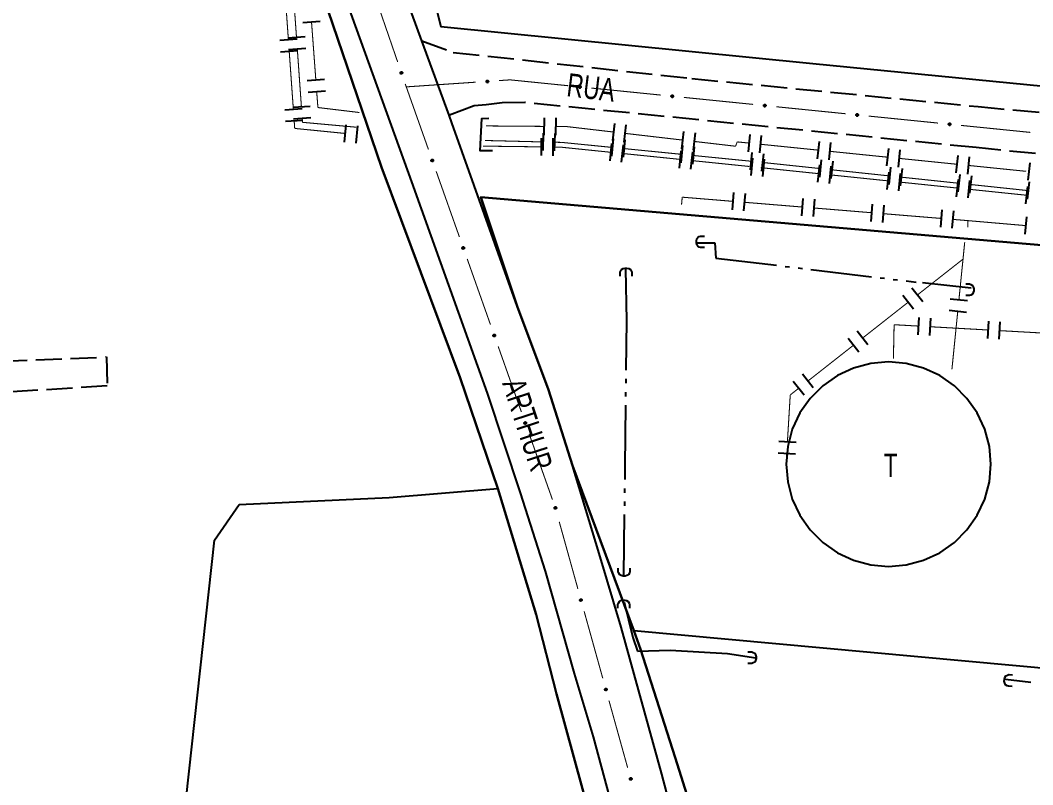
# Model space of a CAD drawing. Extents: x 200604 to 201918, y 4843538 to 4845237.
# Drawn here: x 200814.2 to 200988.6, y 4844702.5 to 4844834.3 of the extents above; entities that cross this region are included whole.
import ezdxf

# ---------------------------------------------------------------- set-up
doc = ezdxf.new("R2010")
doc.units = 0
doc.header["$LTSCALE"] = 1.5
doc.header["$MEASUREMENT"] = 0
doc.linetypes.add('TRACO_05', pattern=[11, 7, -1, 0.5, -1, 0.5, -1])
doc.linetypes.add('TRACO_11', pattern=[8, 3, -1, 3, -1])
for name, color, linetype in [('CD_MALHA_LOTES', 7, 'CONTINUOUS'), ('HD-ADUTORAS', 170, 'CONTINUOUS'), ('HD-TANQUE-PC', 170, 'CONTINUOUS'), ('HD-VALAS-DRENOS', 170, 'CONTINUOUS'), ('RU-QUADRA', 210, 'CONTINUOUS'), ('SV-BUEIRO-VALA', 7, 'CONTINUOUS'), ('SV-EIXO-ROD-ESTR', 7, 'CONTINUOUS'), ('SV-EIXO-RUA-PAV', 20, 'CONTINUOUS'), ('SV-PONTE-BUEIRO', 251, 'CONTINUOUS'), ('SV-ROD-ESTADUAIS', 20, 'CONTINUOUS'), ('SV-RUA-PAVIM', 7, 'CONTINUOUS'), ('SV-TXT-ROD-EST', 7, 'CONTINUOUS'), ('SV-TXT-RUA-PAV', 7, 'CONTINUOUS')]:
    doc.layers.add(name, color=color, linetype=linetype)
doc.styles.add('ARIAL', font='ARIAL.SHX')

# ---------------------------------------------------------------- blocks, each defined once
blk = doc.blocks.new('COD120', base_point=(200983.71, 4844720.5))
at = {"layer": 'SV-BUEIRO-VALA'}
blk.add_lwpolyline([(200982.71, 4844719.1), (200982.71, 4844719.683333), (200982.71, 4844719.770833), (200982.793333, 4844720.004167), (200982.96, 4844720.266667), (200983.21, 4844720.4125), (200983.543333, 4844720.5), (200983.876667, 4844720.5), (200984.21, 4844720.4125), (200984.46, 4844720.266667), (200984.626667, 4844720.004167), (200984.71, 4844719.770833), (200984.71, 4844719.683333), (200984.71, 4844719.1)], dxfattribs=at)

msp = doc.modelspace()

# ---------------------------------------------------------------- linework, layer by layer
at = {"layer": 'CD_MALHA_LOTES', "linetype": 'Continuous', "flags": 128}
for points in [[(200864.39, 4844915.27), (200864.2, 4844911.61), (200870.8, 4844889.98), (200871.36, 4844888.13), (200878.12, 4844866.8), (200886.67, 4844833.17), (200950.71, 4844826.81), (201043.14, 4844817.72), (201109.16, 4844810.98), (201155.17, 4844806.65)], [(200847.41, 4844884.55), (200852.22, 4844876.04), (200857.14, 4844865.56), (200876.46, 4844808.96), (200889.99, 4844772.61), (200896.46, 4844753.58)], [(200919.884663, 4844729.054764), (200909.36, 4844757.51), (200905.22, 4844770.56), (200899.83, 4844785), (200893.55, 4844803.77)], [(200893.55, 4844803.77), (201159.23, 4844780.99)], [(200877.79, 4844752), (200896.46, 4844753.58)], [(200896.46, 4844753.58), (200903.07, 4844731.84), (200906.56, 4844718.19), (200915.36, 4844686.06)], [(200851.93, 4844750.8), (200877.79, 4844752)], [(200847.69, 4844744.64), (200851.93, 4844750.8)], [(200841.83, 4844691.25), (200847.69, 4844744.64)], [(200919.884663, 4844729.054764), (201164.47, 4844706.65)], [(200950.073745, 4844627.499489), (200941.87, 4844660.01), (200927.04, 4844707.22), (200921.07, 4844725.85), (200919.884663, 4844729.054764)]]:
    msp.add_lwpolyline(points, dxfattribs=at)
at = {"layer": 'HD-ADUTORAS', "const_width": 0.18}
for points in [[(200859.698264, 4844840.834302), (200860.410735, 4844830.859715)], [(200861.802082, 4844831.325296), (200861.096111, 4844841.300345)], [(200865.134738, 4844823.98534), (200864.392837, 4844833.957781)], [(200860.553229, 4844828.864797), (200861.265699, 4844818.89021)], [(200862.649248, 4844819.355237), (200861.943276, 4844829.330286)], [(200865.49, 4844819.21), (200865.283118, 4844821.990852)], [(200865.699954, 4844819.184783), (200865.49, 4844819.21)], [(200872.65, 4844818.35), (200865.699954, 4844819.184783)], [(200862.84, 4844816.66), (200862.790442, 4844817.360227)], [(200861.408193, 4844816.895293), (200861.47944, 4844815.897834)], [(200861.47944, 4844815.897834), (200861.5, 4844815.61)], [(200861.5, 4844815.61), (200870.168524, 4844814.746437)], [(200863.136803, 4844816.633077), (200862.84, 4844816.66)], [(200872.1, 4844815.82), (200863.136803, 4844816.633077)], [(200894.44, 4844816.04), (200904.439686, 4844815.960743)], [(200906.439623, 4844815.944891), (200907.439592, 4844815.936965)], [(200907.439592, 4844815.936965), (200908.32, 4844815.93)], [(200908.32, 4844815.93), (200916.385023, 4844814.990466)], [(200918.371589, 4844814.759041), (200928.304416, 4844813.601918)], [(200893.95, 4844812.56), (200903.949179, 4844812.431896)], [(200894.25, 4844813.53), (200904.2469, 4844813.281018)], [(200905.949015, 4844812.406275), (200906.948933, 4844812.393465)], [(200906.24628, 4844813.231221), (200907.24597, 4844813.206323)], [(200906.948933, 4844812.393465), (200907.22, 4844812.39)], [(200907.22, 4844812.39), (200915.903455, 4844811.500334)], [(200907.24597, 4844813.206323), (200907.5, 4844813.2)], [(200907.5, 4844813.2), (200916.202884, 4844812.333734)], [(200918.19305, 4844812.135638), (200928.143876, 4844811.145154)], [(200930.290982, 4844813.370493), (200937.243961, 4844812.560507)], [(200937.243961, 4844812.560507), (200937.42, 4844812.54)], [(200937.42, 4844812.54), (200937.71, 4844813.29)], [(200937.71, 4844813.29), (200939.718246, 4844813.085256)], [(200941.707933, 4844812.882405), (200951.656364, 4844811.868148)], [(200917.893039, 4844811.29649), (200927.840964, 4844810.277273)], [(200930.134041, 4844810.947058), (200939.089785, 4844810.055623)], [(200953.64605, 4844811.665297), (200963.594481, 4844810.65104)], [(200965.584167, 4844810.448189), (200975.532599, 4844809.433932)], [(200929.830548, 4844810.073429), (200939.778473, 4844809.054211)], [(200939.089785, 4844810.055623), (200939.95, 4844809.97)], [(200939.95, 4844809.97), (200940.084777, 4844809.9557)], [(200941.767827, 4844808.848138), (200951.714282, 4844807.814675)], [(200942.073615, 4844809.744686), (200952.0178, 4844808.689617)], [(200977.522285, 4844809.23108), (200987.470716, 4844808.216824)], [(200953.703573, 4844807.607982), (200963.650027, 4844806.574519)], [(200954.006637, 4844808.478603), (200963.950823, 4844807.423534)], [(200965.93966, 4844807.21252), (200975.883846, 4844806.15745)], [(200965.639318, 4844806.367827), (200975.585772, 4844805.334364)], [(200977.575063, 4844805.127671), (200987.521517, 4844804.094209)], [(200977.872683, 4844805.946436), (200987.816869, 4844804.891367)], [(200928.12, 4844802.49), (200928.214069, 4844803.485566)], [(200928.214069, 4844803.485566), (200928.24, 4844803.76)], [(200928.24, 4844803.76), (200936.935055, 4844803.045725)], [(200938.928341, 4844802.881982), (200948.89477, 4844802.063268)], [(200950.888055, 4844801.899525), (200960.854484, 4844801.08081)], [(200962.84777, 4844800.917067), (200972.814199, 4844800.098353)], [(200974.807485, 4844799.93461), (200976.800771, 4844799.770867)], [(200976.800771, 4844799.770867), (200977.42, 4844799.72)], [(200977.42, 4844799.72), (200977.423351, 4844799.34133)], [(200977.42, 4844799.72), (200987.382983, 4844798.860362)], [(200977.423351, 4844799.34133), (200977.43, 4844798.59)], [(200976.89, 4844796), (200975.888903, 4844786.050236)], [(200976.59, 4844793.08), (200968.730026, 4844786.897701)], [(200967.158032, 4844785.661242), (200959.298058, 4844779.478943)], [(200975.688684, 4844784.060283), (200974.687587, 4844774.110519)], [(200964.61, 4844775.95), (200964.712894, 4844780.948941)], [(200964.712894, 4844780.948941), (200964.73, 4844781.78)], [(200964.73, 4844781.78), (200968.892215, 4844781.546406)], [(200970.889073, 4844781.434337), (200980.873361, 4844780.873994)], [(200982.870219, 4844780.761926), (200992.854508, 4844780.201582)], [(200957.726063, 4844778.242483), (200949.86609, 4844772.060185)], [(200947.508098, 4844770.205495), (200946.84, 4844769.68)], [(200948.294095, 4844770.823725), (200947.508098, 4844770.205495)], [(200946.84, 4844769.68), (200946.349766, 4844761.544758)], [(200946.229463, 4844759.548379), (200946.10916, 4844757.552)], [(200946.10916, 4844757.552), (200946.1, 4844757.4)]]:
    msp.add_lwpolyline(points, dxfattribs=at)
at = {"layer": 'HD-ADUTORAS'}
for points in [[(200862.896971, 4844833.846496), (200865.888704, 4844834.069067)], [(200860.305825, 4844831.2194), (200863.298339, 4844831.431192)], [(200861.906923, 4844830.966585), (200858.914547, 4844830.752844)], [(200862.049417, 4844828.971668), (200859.057041, 4844828.757927)], [(200860.447019, 4844829.22439), (200863.439534, 4844829.436182)], [(200863.638872, 4844823.874055), (200866.630604, 4844824.096625)], [(200863.787252, 4844821.879567), (200866.778984, 4844822.102137)], [(200861.152991, 4844819.249341), (200864.145505, 4844819.461133)], [(200862.761887, 4844818.997081), (200859.769511, 4844818.78334)], [(200861.294185, 4844817.254331), (200864.2867, 4844817.466123)], [(200904.451575, 4844817.460696), (200904.427797, 4844814.46079)], [(200906.451512, 4844817.444844), (200906.427734, 4844814.444938)], [(200862.904381, 4844817.002164), (200859.912005, 4844816.788422)], [(200870.317219, 4844816.239048), (200870.019829, 4844813.253825)], [(200872.307368, 4844816.040788), (200872.009978, 4844813.055565)], [(200916.558592, 4844816.48039), (200916.211455, 4844813.500542)], [(200918.545157, 4844816.248966), (200918.19802, 4844813.269117)], [(200903.968395, 4844813.931773), (200903.929964, 4844810.932019)], [(200904.284247, 4844814.780553), (200904.209553, 4844811.781483)], [(200905.968231, 4844813.906152), (200905.9298, 4844810.906398)], [(200906.283627, 4844814.730756), (200906.208933, 4844811.731686)], [(200916.351457, 4844813.826358), (200916.054312, 4844810.84111)], [(200928.477985, 4844815.091842), (200928.130848, 4844812.111994)], [(200930.46455, 4844814.860417), (200930.117413, 4844811.880569)], [(200939.870385, 4844814.577521), (200939.566108, 4844811.592992)], [(200941.860071, 4844814.37467), (200941.555794, 4844811.39014)], [(200916.056337, 4844812.992523), (200915.750572, 4844810.008145)], [(200918.045922, 4844812.788679), (200917.740157, 4844809.804302)], [(200918.341622, 4844813.628262), (200918.044477, 4844810.643014)], [(200928.292448, 4844812.637778), (200927.995303, 4844809.65253)], [(200930.282614, 4844812.439682), (200929.985469, 4844809.454434)], [(200951.808502, 4844813.360413), (200951.504225, 4844810.375884)], [(200953.798189, 4844813.157562), (200953.493912, 4844810.173032)], [(200963.74662, 4844812.143305), (200963.442343, 4844809.158775)], [(200927.993846, 4844811.769461), (200927.688081, 4844808.785084)], [(200929.983431, 4844811.565618), (200929.677666, 4844808.58124)], [(200940.243038, 4844811.447328), (200939.926517, 4844808.464072)], [(200940.365019, 4844810.501968), (200940.054981, 4844807.518032)], [(200942.231875, 4844811.236314), (200941.915354, 4844808.253058)], [(200965.736306, 4844811.940453), (200965.432029, 4844808.955924)], [(200975.684737, 4844810.926197), (200975.38046, 4844807.941667)], [(200977.674423, 4844810.723345), (200977.370146, 4844807.738816)], [(200942.35431, 4844810.295276), (200942.044271, 4844807.311339)], [(200951.869301, 4844809.306643), (200951.559262, 4844806.322707)], [(200952.176061, 4844810.181245), (200951.85954, 4844807.197989)], [(200953.858592, 4844809.09995), (200953.548553, 4844806.116014)], [(200954.164898, 4844809.970231), (200953.848377, 4844806.986975)], [(200964.109083, 4844808.915161), (200963.792563, 4844805.931906)], [(200966.097921, 4844808.704148), (200965.7814, 4844805.720892)], [(200988.086462, 4844809.661818), (200987.773538, 4844806.678182)], [(200963.805046, 4844808.066488), (200963.495008, 4844805.082551)], [(200965.794337, 4844807.859795), (200965.484298, 4844804.875859)], [(200976.042106, 4844807.649078), (200975.725585, 4844804.665823)], [(200978.030943, 4844807.438064), (200977.714423, 4844804.454809)], [(200975.740792, 4844806.826332), (200975.430753, 4844803.842396)], [(200977.730082, 4844806.61964), (200977.420044, 4844803.635703)], [(200987.676537, 4844805.586177), (200987.366498, 4844802.602241)], [(200987.975129, 4844806.382995), (200987.658608, 4844803.399739)], [(200937.057862, 4844804.54069), (200936.812248, 4844801.550761)], [(200939.051148, 4844804.376947), (200938.805533, 4844801.387018)], [(200949.017577, 4844803.558232), (200948.771962, 4844800.568303)], [(200951.010863, 4844803.394489), (200950.765248, 4844800.40456)], [(200960.977292, 4844802.575775), (200960.731677, 4844799.585846)], [(200962.970577, 4844802.412032), (200962.724963, 4844799.422103)], [(200972.937006, 4844801.593317), (200972.691392, 4844798.603388)], [(200974.930292, 4844801.429574), (200974.684678, 4844798.439645)], [(200987.511928, 4844800.354809), (200987.254037, 4844797.365914)], [(200969.657371, 4844785.718705), (200967.802682, 4844788.076697)], [(200968.085377, 4844784.482246), (200966.230687, 4844786.840238)], [(200977.381368, 4844785.900071), (200974.396439, 4844786.2004)], [(200977.181149, 4844783.910119), (200974.196219, 4844784.210448)], [(200968.976267, 4844783.044049), (200968.808164, 4844780.048763)], [(200970.973125, 4844782.931981), (200970.805022, 4844779.936694)], [(200980.957413, 4844782.371638), (200980.78931, 4844779.376351)], [(200982.954271, 4844782.259569), (200982.786168, 4844779.264282)], [(200958.653408, 4844777.063487), (200956.798719, 4844779.421479)], [(200960.225403, 4844778.299947), (200958.370713, 4844780.657939)], [(200949.22144, 4844769.644729), (200947.36675, 4844772.002721)], [(200950.793435, 4844770.881189), (200948.938745, 4844773.239181)], [(200947.847049, 4844761.45453), (200944.852482, 4844761.634985)], [(200947.726746, 4844759.458152), (200944.732179, 4844759.638606)]]:
    msp.add_lwpolyline(points, dxfattribs=at)
at = {"layer": 'HD-TANQUE-PC', "linetype": 'Continuous'}
msp.add_polyline3d([(200963.77, 4844775.38, 16.549999), (200960.71, 4844775.11, 16.549999), (200957.74, 4844774.32, 16.549999), (200954.96, 4844773.02, 16.549999), (200952.44, 4844771.26, 16.549999), (200950.26, 4844769.08, 16.549999), (200948.5, 4844766.57, 16.549999), (200947.2, 4844763.78, 16.549999), (200946.41, 4844760.81, 16.549999), (200946.14, 4844757.75, 16.549999), (200946.41, 4844754.69, 16.549999), (200947.2, 4844751.72, 16.549999), (200948.5, 4844748.93, 16.549999), (200950.26, 4844746.41, 16.549999), (200952.44, 4844744.24, 16.549999), (200954.96, 4844742.48, 16.549999), (200957.74, 4844741.18, 16.549999), (200960.71, 4844740.38, 16.549999), (200963.77, 4844740.12, 16.549999), (200966.83, 4844740.38, 16.549999), (200969.8, 4844741.18, 16.549999), (200972.59, 4844742.48, 16.549999), (200975.11, 4844744.24, 16.549999), (200977.28, 4844746.41, 16.549999), (200979.04, 4844748.93, 16.549999), (200980.34, 4844751.72, 16.549999), (200981.14, 4844754.69, 16.549999), (200981.41, 4844757.75, 16.549999), (200981.14, 4844760.81, 16.549999), (200980.34, 4844763.78, 16.549999), (200979.04, 4844766.57, 16.549999), (200977.28, 4844769.08, 16.549999), (200975.11, 4844771.26, 16.549999), (200972.59, 4844773.02, 16.549999), (200969.8, 4844774.32, 16.549999), (200966.83, 4844775.11, 16.549999)], close=True, dxfattribs=at)
at = {"layer": 'HD-VALAS-DRENOS', "linetype": 'TRACO_05'}
for points in [[(200930.65, 4844795.89, 6.38), (200933.87, 4844795.88, 6.38), (200934.03, 4844793.27, 6.38), (200968.55, 4844789.12, 6.53)], [(200918.2, 4844738.58, 7.75), (200918.41, 4844757.43, 7.27), (200918.67, 4844782.51, 6.84), (200918.5, 4844791.36, 6.7)], [(200969.63, 4844789.06, 6.57), (200977.99, 4844788.11, 6.57)], [(200918.21, 4844733.95, 7.53), (200919.72, 4844727.89, 7.71), (200920.56, 4844725.52, 7.71), (200926.18, 4844725.69, 7.71), (200936.01, 4844725.09, 7.71), (200940.91, 4844724.35, 7.71)], [(200988.27, 4844720.1, 7.72), (200983.89, 4844720.61, 7.72)]]:
    msp.add_polyline3d(points, dxfattribs=at)
at = {"layer": 'RU-QUADRA', "linetype": 'Continuous', "flags": 128}
for points in [[(200878.12, 4844866.8), (200886.67, 4844833.17), (200950.71, 4844826.81), (201043.14, 4844817.72), (201109.16, 4844810.98), (201155.17, 4844806.65), (201159.23, 4844806.26), (201332.3, 4844789.81), (201675.54, 4844631.66)], [(201159.23, 4844780.99), (200893.55, 4844803.77), (200899.83, 4844785), (200905.22, 4844770.56), (200909.36, 4844757.51), (200919.884663, 4844729.054764), (200921.07, 4844725.85), (200927.04, 4844707.22), (200941.87, 4844660.01), (200950.073745, 4844627.499489), (200956.42, 4844602.35), (200960.5, 4844586.25), (200966.55, 4844561.021025), (200982.47, 4844504.84)]]:
    msp.add_lwpolyline(points, dxfattribs=at)
at = {"layer": 'RU-QUADRA', "linetype": 'Continuous'}
msp.add_lwpolyline([(200928.25, 4844641.12), (200915.36, 4844686.06), (200906.56, 4844718.19), (200903.07, 4844731.84), (200896.46, 4844753.58), (200889.99, 4844772.61), (200876.46, 4844808.96), (200857.14, 4844865.56)], dxfattribs=at)
at = {"layer": 'SV-EIXO-ROD-ESTR', "const_width": 0.18}
for points in [[(200879.227002, 4844827.073997), (200875.317796, 4844838.419397)], [(200880.71, 4844822.77), (200880.53007, 4844823.292197)], [(200880.85936, 4844822.347977), (200880.71, 4844822.77)], [(200884.52935, 4844811.978253), (200880.85936, 4844822.347977)], [(200889.867518, 4844796.895018), (200885.863892, 4844808.207444)], [(200895.205686, 4844781.811784), (200891.20206, 4844793.12421)], [(200900.543854, 4844766.728549), (200896.540228, 4844778.040975)], [(200905.882022, 4844751.645315), (200901.878396, 4844762.957741)], [(200910.267271, 4844736.261408), (200907.053496, 4844747.823054)], [(200914.552303, 4844720.84588), (200911.338529, 4844732.407526)], [(200918.837336, 4844705.430353), (200915.623561, 4844716.991998)]]:
    msp.add_lwpolyline(points, dxfattribs=at)
at = {"layer": 'SV-EIXO-ROD-ESTR'}
for points in [[(200879.821267, 4844825.011393), (200879.777005, 4844825.032199), (200879.743218, 4844825.059132), (200879.721503, 4844825.089705), (200879.709359, 4844825.121726), (200879.700625, 4844825.155884), (200879.699418, 4844825.192265), (200879.707022, 4844825.232941), (200879.727581, 4844825.277489), (200879.757446, 4844825.310287), (200879.786281, 4844825.333179), (200879.818941, 4844825.347765), (200879.852266, 4844825.355693), (200879.890098, 4844825.355698), (200879.931244, 4844825.34759), (200879.975538, 4844825.325833), (200880.008481, 4844825.299201), (200880.028708, 4844825.269077), (200880.043163, 4844825.23615), (200880.051662, 4844825.201171), (200880.052641, 4844825.165451), (200880.044403, 4844825.124038), (200880.022349, 4844825.080605), (200879.996163, 4844825.047445), (200879.966331, 4844825.026801), (200879.933593, 4844825.0133), (200879.89944, 4844825.004123), (200879.862919, 4844825.001386), (200879.821267, 4844825.011393)], [(200885.140785, 4844809.920674), (200885.096351, 4844809.94111), (200885.062341, 4844809.96776), (200885.040372, 4844809.998152), (200885.027962, 4844810.03007), (200885.018944, 4844810.064154), (200885.017433, 4844810.100524), (200885.024698, 4844810.141262), (200885.044885, 4844810.18598), (200885.074475, 4844810.219025), (200885.103119, 4844810.242157), (200885.135656, 4844810.257014), (200885.168914, 4844810.26522), (200885.206745, 4844810.265541), (200885.247957, 4844810.257775), (200885.292431, 4844810.236388), (200885.325594, 4844810.210032), (200885.346071, 4844810.180078), (200885.3608, 4844810.147272), (200885.36959, 4844810.112365), (200885.370868, 4844810.076655), (200885.362975, 4844810.035175), (200885.341284, 4844809.991559), (200885.315375, 4844809.958182), (200885.285716, 4844809.93729), (200885.253092, 4844809.923516), (200885.219016, 4844809.914055), (200885.182519, 4844809.911014), (200885.140785, 4844809.920674)], [(200890.478953, 4844794.837439), (200890.434519, 4844794.857876), (200890.400509, 4844794.884526), (200890.37854, 4844794.914917), (200890.36613, 4844794.946836), (200890.357112, 4844794.98092), (200890.355601, 4844795.01729), (200890.362865, 4844795.058028), (200890.383053, 4844795.102745), (200890.412643, 4844795.135791), (200890.441287, 4844795.158923), (200890.473824, 4844795.17378), (200890.507082, 4844795.181986), (200890.544913, 4844795.182306), (200890.586125, 4844795.174541), (200890.630599, 4844795.153153), (200890.663762, 4844795.126798), (200890.684239, 4844795.096843), (200890.698968, 4844795.064038), (200890.707758, 4844795.02913), (200890.709035, 4844794.99342), (200890.701142, 4844794.95194), (200890.679451, 4844794.908324), (200890.653543, 4844794.874948), (200890.623884, 4844794.854055), (200890.59126, 4844794.840282), (200890.557184, 4844794.830821), (200890.520687, 4844794.82778), (200890.478953, 4844794.837439)], [(200895.817121, 4844779.754205), (200895.772687, 4844779.774641), (200895.738677, 4844779.801291), (200895.716708, 4844779.831683), (200895.704298, 4844779.863601), (200895.69528, 4844779.897685), (200895.693769, 4844779.934055), (200895.701033, 4844779.974793), (200895.721221, 4844780.019511), (200895.750811, 4844780.052556), (200895.779454, 4844780.075688), (200895.811992, 4844780.090545), (200895.84525, 4844780.098751), (200895.883081, 4844780.099071), (200895.924293, 4844780.091306), (200895.968766, 4844780.069919), (200896.00193, 4844780.043563), (200896.022407, 4844780.013609), (200896.037136, 4844779.980803), (200896.045926, 4844779.945896), (200896.047203, 4844779.910186), (200896.03931, 4844779.868706), (200896.017619, 4844779.82509), (200895.99171, 4844779.791713), (200895.962051, 4844779.770821), (200895.929428, 4844779.757047), (200895.895352, 4844779.747586), (200895.858855, 4844779.744545), (200895.817121, 4844779.754205)], [(200901.155289, 4844764.67097), (200901.110855, 4844764.691407), (200901.076845, 4844764.718057), (200901.054876, 4844764.748448), (200901.042466, 4844764.780367), (200901.033447, 4844764.814451), (200901.031937, 4844764.850821), (200901.039201, 4844764.891559), (200901.059389, 4844764.936276), (200901.088979, 4844764.969322), (200901.117622, 4844764.992454), (200901.15016, 4844765.007311), (200901.183418, 4844765.015517), (200901.221248, 4844765.015837), (200901.262461, 4844765.008072), (200901.306934, 4844764.986684), (200901.340098, 4844764.960329), (200901.360575, 4844764.930374), (200901.375304, 4844764.897569), (200901.384094, 4844764.862661), (200901.385371, 4844764.826951), (200901.377478, 4844764.785471), (200901.355787, 4844764.741855), (200901.329878, 4844764.708479), (200901.300219, 4844764.687586), (200901.267595, 4844764.673813), (200901.23352, 4844764.664352), (200901.197023, 4844764.661311), (200901.155289, 4844764.67097)], [(200906.334164, 4844750.037825), (200906.28973, 4844750.058261), (200906.255719, 4844750.084911), (200906.233751, 4844750.115303), (200906.221341, 4844750.147222), (200906.212322, 4844750.181306), (200906.210812, 4844750.217676), (200906.218076, 4844750.258414), (200906.238263, 4844750.303131), (200906.267854, 4844750.336177), (200906.296497, 4844750.359309), (200906.329035, 4844750.374166), (200906.362293, 4844750.382372), (200906.400123, 4844750.382692), (200906.441335, 4844750.374927), (200906.485809, 4844750.353539), (200906.518973, 4844750.327184), (200906.53945, 4844750.297229), (200906.554179, 4844750.264424), (200906.562969, 4844750.229516), (200906.564246, 4844750.193806), (200906.556353, 4844750.152326), (200906.534662, 4844750.10871), (200906.508753, 4844750.075334), (200906.479094, 4844750.054441), (200906.44647, 4844750.040668), (200906.412394, 4844750.031207), (200906.375898, 4844750.028166), (200906.334164, 4844750.037825)], [(200910.73532, 4844734.166554), (200910.692401, 4844734.190006), (200910.660311, 4844734.218939), (200910.640491, 4844734.250774), (200910.630312, 4844734.283472), (200910.623666, 4844734.318097), (200910.624667, 4844734.354485), (200910.634725, 4844734.394624), (200910.657949, 4844734.437843), (200910.689748, 4844734.468769), (200910.719919, 4844734.48987), (200910.753404, 4844734.502447), (200910.787148, 4844734.50834), (200910.824911, 4844734.506049), (200910.865489, 4844734.49546), (200910.908382, 4844734.471056), (200910.939648, 4844734.442475), (200910.95801, 4844734.41118), (200910.970442, 4844734.377436), (200910.976803, 4844734.342006), (200910.975614, 4844734.306293), (200910.964878, 4844734.265456), (200910.94023, 4844734.22344), (200910.912081, 4844734.19193), (200910.881051, 4844734.173133), (200910.847555, 4844734.161643), (200910.812908, 4844734.154555), (200910.776288, 4844734.154039), (200910.73532, 4844734.166554)], [(200915.020353, 4844718.751026), (200914.977434, 4844718.774479), (200914.945343, 4844718.803411), (200914.925523, 4844718.835246), (200914.915344, 4844718.867944), (200914.908699, 4844718.902569), (200914.9097, 4844718.938957), (200914.919757, 4844718.979097), (200914.942981, 4844719.022315), (200914.97478, 4844719.053241), (200915.004951, 4844719.074342), (200915.038436, 4844719.086919), (200915.072181, 4844719.092812), (200915.109944, 4844719.090522), (200915.150522, 4844719.079932), (200915.193415, 4844719.055528), (200915.224681, 4844719.026948), (200915.243043, 4844718.995652), (200915.255474, 4844718.961909), (200915.261835, 4844718.926478), (200915.260646, 4844718.890765), (200915.249911, 4844718.849928), (200915.225263, 4844718.807912), (200915.197114, 4844718.776402), (200915.166084, 4844718.757606), (200915.132588, 4844718.746115), (200915.09794, 4844718.739027), (200915.061321, 4844718.738511), (200915.020353, 4844718.751026)], [(200919.305385, 4844703.335498), (200919.262467, 4844703.358951), (200919.230376, 4844703.387883), (200919.210556, 4844703.419718), (200919.200377, 4844703.452417), (200919.193731, 4844703.487042), (200919.194733, 4844703.523429), (200919.20479, 4844703.563569), (200919.228014, 4844703.606787), (200919.259813, 4844703.637713), (200919.289984, 4844703.658814), (200919.323469, 4844703.671392), (200919.357213, 4844703.677284), (200919.394976, 4844703.674994), (200919.435554, 4844703.664404), (200919.478447, 4844703.64), (200919.509714, 4844703.61142), (200919.528076, 4844703.580124), (200919.540507, 4844703.546381), (200919.546868, 4844703.51095), (200919.545679, 4844703.475237), (200919.534944, 4844703.4344), (200919.510296, 4844703.392384), (200919.482146, 4844703.360875), (200919.451117, 4844703.342078), (200919.41762, 4844703.330587), (200919.382973, 4844703.323499), (200919.346354, 4844703.322983), (200919.305385, 4844703.335498)]]:
    msp.add_lwpolyline(points, close=True, dxfattribs=at)
for points in [[(200879.777005, 4844825.032199), (200879.699418, 4844825.192265)], [(200879.743218, 4844825.059132), (200879.700625, 4844825.155884)], [(200879.757678, 4844825.047469), (200879.703838, 4844825.166027)], [(200879.797617, 4844825.023706), (200879.706027, 4844825.205749)], [(200879.821267, 4844825.011393), (200879.707022, 4844825.232941)], [(200879.843519, 4844825.00777), (200879.720228, 4844825.252496)], [(200879.862919, 4844825.001386), (200879.727581, 4844825.277489)], [(200879.879772, 4844825.007273), (200879.74359, 4844825.289411)], [(200879.89944, 4844825.004123), (200879.757446, 4844825.310287)], [(200879.914247, 4844825.011935), (200879.771798, 4844825.316449)], [(200879.933593, 4844825.0133), (200879.786281, 4844825.333179)], [(200879.949524, 4844825.022647), (200879.805654, 4844825.339661)], [(200879.966331, 4844825.026801), (200879.818941, 4844825.347765)], [(200879.980843, 4844825.040655), (200879.837061, 4844825.349039)], [(200879.996163, 4844825.047445), (200879.852266, 4844825.355693)], [(200880.009496, 4844825.066403), (200879.873715, 4844825.351566)], [(200880.022349, 4844825.080605), (200879.890098, 4844825.355698)], [(200880.030679, 4844825.105454), (200879.912147, 4844825.348932)], [(200880.044403, 4844825.124038), (200879.931244, 4844825.34759)], [(200880.044479, 4844825.149176), (200879.956358, 4844825.329528)], [(200880.052641, 4844825.165451), (200879.975538, 4844825.325833)], [(200880.050137, 4844825.187207), (200879.994562, 4844825.30661)], [(200880.051662, 4844825.201171), (200880.008481, 4844825.299201)], [(200885.096351, 4844809.94111), (200885.017433, 4844810.100524)], [(200885.062341, 4844809.96776), (200885.018944, 4844810.064154)], [(200885.076898, 4844809.956218), (200885.022072, 4844810.074323)], [(200885.117034, 4844809.932789), (200885.02393, 4844810.114062)], [(200885.140785, 4844809.920674), (200885.024698, 4844810.141262)], [(200885.163067, 4844809.917237), (200885.03774, 4844810.160926)], [(200885.182519, 4844809.911014), (200885.044885, 4844810.18598)], [(200885.199323, 4844809.917041), (200885.060794, 4844810.198034)], [(200885.219016, 4844809.914055), (200885.074475, 4844810.219025)], [(200885.233757, 4844809.921991), (200885.088776, 4844810.225307)], [(200885.253092, 4844809.923516), (200885.103119, 4844810.242157)], [(200885.268944, 4844809.932996), (200885.122437, 4844810.2488)], [(200885.285716, 4844809.93729), (200885.135656, 4844810.257014)], [(200885.300112, 4844809.951264), (200885.153765, 4844810.25844)], [(200885.315375, 4844809.958182), (200885.168914, 4844810.26522)], [(200885.328549, 4844809.977251), (200885.190396, 4844810.261272)], [(200885.341284, 4844809.991559), (200885.206745, 4844810.265541)], [(200885.349406, 4844810.016476), (200885.228849, 4844810.258959)], [(200885.362975, 4844810.035175), (200885.247957, 4844810.257775)], [(200885.362841, 4844810.060312), (200885.27322, 4844810.239923)], [(200885.370868, 4844810.076655), (200885.292431, 4844810.236388)], [(200885.368182, 4844810.098389), (200885.311614, 4844810.217325)], [(200885.36959, 4844810.112365), (200885.325594, 4844810.210032)], [(200890.434519, 4844794.857876), (200890.355601, 4844795.01729)], [(200890.400509, 4844794.884526), (200890.357112, 4844794.98092)], [(200890.415066, 4844794.872984), (200890.36024, 4844794.991089)], [(200890.455202, 4844794.849555), (200890.362098, 4844795.030828)], [(200890.478953, 4844794.837439), (200890.362865, 4844795.058028)], [(200890.501235, 4844794.834002), (200890.375908, 4844795.077692)], [(200890.520687, 4844794.82778), (200890.383053, 4844795.102745)], [(200890.537491, 4844794.833807), (200890.398962, 4844795.1148)], [(200890.557184, 4844794.830821), (200890.412643, 4844795.135791)], [(200890.571925, 4844794.838756), (200890.426943, 4844795.142072)], [(200890.59126, 4844794.840282), (200890.441287, 4844795.158923)], [(200890.607112, 4844794.849762), (200890.460605, 4844795.165565)], [(200890.623884, 4844794.854055), (200890.473824, 4844795.17378)], [(200890.63828, 4844794.86803), (200890.491933, 4844795.175205)], [(200890.653543, 4844794.874948), (200890.507082, 4844795.181986)], [(200890.666717, 4844794.894016), (200890.528564, 4844795.178037)], [(200890.679451, 4844794.908324), (200890.544913, 4844795.182306)], [(200890.687574, 4844794.933242), (200890.567017, 4844795.175724)], [(200890.701142, 4844794.95194), (200890.586125, 4844795.174541)], [(200890.701009, 4844794.977078), (200890.611388, 4844795.156689)], [(200890.709035, 4844794.99342), (200890.630599, 4844795.153153)], [(200890.70635, 4844795.015155), (200890.649782, 4844795.134091)], [(200890.707758, 4844795.02913), (200890.663762, 4844795.126798)], [(200895.772687, 4844779.774641), (200895.693769, 4844779.934055)], [(200895.738677, 4844779.801291), (200895.69528, 4844779.897685)], [(200895.753234, 4844779.789749), (200895.698408, 4844779.907854)], [(200895.79337, 4844779.76632), (200895.700265, 4844779.947593)], [(200895.817121, 4844779.754205), (200895.701033, 4844779.974793)], [(200895.839403, 4844779.750768), (200895.714076, 4844779.994457)], [(200895.858855, 4844779.744545), (200895.721221, 4844780.019511)], [(200895.875658, 4844779.750572), (200895.73713, 4844780.031565)], [(200895.895352, 4844779.747586), (200895.750811, 4844780.052556)], [(200895.910093, 4844779.755522), (200895.765111, 4844780.058838)], [(200895.929428, 4844779.757047), (200895.779454, 4844780.075688)], [(200895.94528, 4844779.766527), (200895.798773, 4844780.082331)], [(200895.962051, 4844779.770821), (200895.811992, 4844780.090545)], [(200895.976448, 4844779.784795), (200895.830101, 4844780.091971)], [(200895.99171, 4844779.791713), (200895.84525, 4844780.098751)], [(200896.004885, 4844779.810782), (200895.866732, 4844780.094803)], [(200896.017619, 4844779.82509), (200895.883081, 4844780.099071)], [(200896.025742, 4844779.850007), (200895.905185, 4844780.09249)], [(200896.03931, 4844779.868706), (200895.924293, 4844780.091306)], [(200896.039177, 4844779.893843), (200895.949556, 4844780.073454)], [(200896.047203, 4844779.910186), (200895.968766, 4844780.069919)], [(200896.044518, 4844779.93192), (200895.98795, 4844780.050856)], [(200896.045926, 4844779.945896), (200896.00193, 4844780.043563)], [(200901.267595, 4844764.673813), (200901.117622, 4844764.992454)], [(200901.283447, 4844764.683293), (200901.136941, 4844764.999096)], [(200901.300219, 4844764.687586), (200901.15016, 4844765.007311)], [(200901.314616, 4844764.701561), (200901.168268, 4844765.008736)], [(200901.329878, 4844764.708479), (200901.183418, 4844765.015517)], [(200901.343053, 4844764.727547), (200901.2049, 4844765.011568)], [(200901.355787, 4844764.741855), (200901.221248, 4844765.015837)], [(200901.36391, 4844764.766773), (200901.243353, 4844765.009255)], [(200901.377478, 4844764.785471), (200901.262461, 4844765.008072)], [(200901.377344, 4844764.810609), (200901.287723, 4844764.99022)], [(200901.385371, 4844764.826951), (200901.306934, 4844764.986684)], [(200901.110855, 4844764.691407), (200901.031937, 4844764.850821)], [(200901.076845, 4844764.718057), (200901.033447, 4844764.814451)], [(200901.091402, 4844764.706515), (200901.036575, 4844764.82462)], [(200901.131538, 4844764.683086), (200901.038433, 4844764.864359)], [(200901.155289, 4844764.67097), (200901.039201, 4844764.891559)], [(200901.177571, 4844764.667533), (200901.052244, 4844764.911223)], [(200901.197023, 4844764.661311), (200901.059389, 4844764.936276)], [(200901.213826, 4844764.667337), (200901.075298, 4844764.948331)], [(200901.23352, 4844764.664352), (200901.088979, 4844764.969322)], [(200901.248261, 4844764.672287), (200901.103279, 4844764.975603)], [(200901.382686, 4844764.848686), (200901.326118, 4844764.967622)], [(200901.384094, 4844764.862661), (200901.340098, 4844764.960329)], [(200906.28973, 4844750.058261), (200906.210812, 4844750.217676)], [(200906.255719, 4844750.084911), (200906.212322, 4844750.181306)], [(200906.270276, 4844750.07337), (200906.21545, 4844750.191475)], [(200906.310413, 4844750.04994), (200906.217308, 4844750.231213)], [(200906.334164, 4844750.037825), (200906.218076, 4844750.258414)], [(200906.356446, 4844750.034388), (200906.231119, 4844750.278078)], [(200906.375898, 4844750.028166), (200906.238263, 4844750.303131)], [(200906.392701, 4844750.034192), (200906.254172, 4844750.315186)], [(200906.412394, 4844750.031207), (200906.267854, 4844750.336177)], [(200906.427136, 4844750.039142), (200906.282154, 4844750.342458)], [(200906.44647, 4844750.040668), (200906.296497, 4844750.359309)], [(200906.462322, 4844750.050148), (200906.315816, 4844750.365951)], [(200906.479094, 4844750.054441), (200906.329035, 4844750.374166)], [(200906.493491, 4844750.068416), (200906.347143, 4844750.375591)], [(200906.508753, 4844750.075334), (200906.362293, 4844750.382372)], [(200906.521928, 4844750.094402), (200906.383775, 4844750.378423)], [(200906.534662, 4844750.10871), (200906.400123, 4844750.382692)], [(200906.542784, 4844750.133628), (200906.422227, 4844750.37611)], [(200906.556353, 4844750.152326), (200906.441335, 4844750.374927)], [(200906.556219, 4844750.177464), (200906.466598, 4844750.357075)], [(200906.564246, 4844750.193806), (200906.485809, 4844750.353539)], [(200906.56156, 4844750.215541), (200906.504993, 4844750.334476)], [(200906.562969, 4844750.229516), (200906.518973, 4844750.327184)], [(200910.660311, 4844734.218939), (200910.623666, 4844734.318097)], [(200910.692401, 4844734.190006), (200910.624667, 4844734.354485)], [(200910.674037, 4844734.206421), (200910.627488, 4844734.328026)], [(200910.712461, 4844734.180279), (200910.632083, 4844734.367542)], [(200910.73532, 4844734.166554), (200910.634725, 4844734.394624)], [(200910.757312, 4844734.161588), (200910.649093, 4844734.413342)], [(200910.776288, 4844734.154039), (200910.657949, 4844734.437843)], [(200910.793468, 4844734.158892), (200910.674651, 4844734.448771)], [(200910.812908, 4844734.154555), (200910.689748, 4844734.468769)], [(200910.828162, 4844734.161454), (200910.704447, 4844734.474049)], [(200910.847555, 4844734.161643), (200910.719919, 4844734.48987)], [(200910.864023, 4844734.170007), (200910.73965, 4844734.495164)], [(200910.881051, 4844734.173133), (200910.753404, 4844734.502447)], [(200910.896378, 4844734.186081), (200910.771567, 4844734.50262)], [(200910.912081, 4844734.19193), (200910.787148, 4844734.50834)], [(200910.92654, 4844734.210044), (200910.808307, 4844734.502919)], [(200910.94023, 4844734.22344), (200910.824911, 4844734.506049)], [(200910.950052, 4844734.247738), (200910.846508, 4844734.497959)], [(200910.964878, 4844734.265456), (200910.865489, 4844734.49546)], [(200910.966479, 4844734.290543), (200910.889461, 4844734.475908)], [(200910.975614, 4844734.306293), (200910.908382, 4844734.471056)], [(200910.974434, 4844734.32816), (200910.926205, 4844734.450715)], [(200910.976803, 4844734.342006), (200910.939648, 4844734.442475)], [(200914.945343, 4844718.803411), (200914.908699, 4844718.902569)], [(200914.977434, 4844718.774479), (200914.9097, 4844718.938957)], [(200914.959069, 4844718.790893), (200914.912521, 4844718.912498)], [(200914.997494, 4844718.764751), (200914.917115, 4844718.952014)], [(200915.020353, 4844718.751026), (200914.919757, 4844718.979097)], [(200915.042344, 4844718.74606), (200914.934126, 4844718.997814)], [(200915.061321, 4844718.738511), (200914.942981, 4844719.022315)], [(200915.0785, 4844718.743364), (200914.959684, 4844719.033244)], [(200915.09794, 4844718.739027), (200914.97478, 4844719.053241)], [(200915.113194, 4844718.745927), (200914.98948, 4844719.058521)], [(200915.132588, 4844718.746115), (200915.004951, 4844719.074342)], [(200915.149056, 4844718.754479), (200915.024682, 4844719.079636)], [(200915.166084, 4844718.757606), (200915.038436, 4844719.086919)], [(200915.18141, 4844718.770554), (200915.0566, 4844719.087092)], [(200915.197114, 4844718.776402), (200915.072181, 4844719.092812)], [(200915.211572, 4844718.794517), (200915.09334, 4844719.087391)], [(200915.225263, 4844718.807912), (200915.109944, 4844719.090522)], [(200915.235085, 4844718.83221), (200915.131541, 4844719.082431)], [(200915.249911, 4844718.849928), (200915.150522, 4844719.079932)], [(200915.251511, 4844718.875015), (200915.174493, 4844719.06038)], [(200915.260646, 4844718.890765), (200915.193415, 4844719.055528)], [(200915.259466, 4844718.912633), (200915.211237, 4844719.035187)], [(200915.261835, 4844718.926478), (200915.224681, 4844719.026948)], [(200919.230376, 4844703.387883), (200919.193731, 4844703.487042)], [(200919.262467, 4844703.358951), (200919.194733, 4844703.523429)], [(200919.244102, 4844703.375365), (200919.197553, 4844703.49697)], [(200919.282526, 4844703.349223), (200919.202148, 4844703.536487)], [(200919.305385, 4844703.335498), (200919.20479, 4844703.563569)], [(200919.327377, 4844703.330533), (200919.219158, 4844703.582286)], [(200919.346354, 4844703.322983), (200919.228014, 4844703.606787)], [(200919.363533, 4844703.327836), (200919.244716, 4844703.617716)], [(200919.382973, 4844703.323499), (200919.259813, 4844703.637713)], [(200919.398227, 4844703.330399), (200919.274513, 4844703.642993)], [(200919.41762, 4844703.330587), (200919.289984, 4844703.658814)], [(200919.434089, 4844703.338951), (200919.309715, 4844703.664109)], [(200919.451117, 4844703.342078), (200919.323469, 4844703.671392)], [(200919.466443, 4844703.355026), (200919.341633, 4844703.671564)], [(200919.482146, 4844703.360875), (200919.357213, 4844703.677284)], [(200919.496605, 4844703.378989), (200919.378372, 4844703.671863)], [(200919.510296, 4844703.392384), (200919.394976, 4844703.674994)], [(200919.520117, 4844703.416682), (200919.416574, 4844703.666903)], [(200919.534944, 4844703.4344), (200919.435554, 4844703.664404)], [(200919.536544, 4844703.459487), (200919.459526, 4844703.644852)], [(200919.545679, 4844703.475237), (200919.478447, 4844703.64)], [(200919.544499, 4844703.497105), (200919.49627, 4844703.61966)], [(200919.546868, 4844703.51095), (200919.509714, 4844703.61142)]]:
    msp.add_lwpolyline(points, dxfattribs=at)
at = {"layer": 'SV-EIXO-RUA-PAV', "const_width": 0.18}
for points in [[(200880.71, 4844822.77), (200892.682616, 4844823.580228)], [(200896.673488, 4844823.850304), (200897.671206, 4844823.917824)], [(200897.671206, 4844823.917824), (200898.59, 4844823.98)], [(200898.59, 4844823.98), (200908.618011, 4844822.966425)], [(200912.597734, 4844822.564177), (200924.536904, 4844821.357432)], [(200928.516627, 4844820.955184), (200940.455797, 4844819.74844)], [(200944.43552, 4844819.346192), (200956.374689, 4844818.139448)], [(200960.354412, 4844817.7372), (200972.293582, 4844816.530455)], [(200976.273305, 4844816.128207), (200988.212475, 4844814.921463)]]:
    msp.add_lwpolyline(points, dxfattribs=at)
at = {"layer": 'SV-EIXO-RUA-PAV'}
for points in [[(200894.527267, 4844823.815395), (200894.558911, 4844823.852686), (200894.593733, 4844823.878266), (200894.628918, 4844823.891241), (200894.662999, 4844823.8946), (200894.698252, 4844823.894109), (200894.733686, 4844823.885772), (200894.770964, 4844823.867808), (200894.808595, 4844823.836327), (200894.832455, 4844823.798933), (200894.847021, 4844823.765119), (200894.852569, 4844823.729783), (200894.851519, 4844823.695544), (200894.841642, 4844823.659024), (200894.823068, 4844823.621424), (200894.790497, 4844823.58435), (200894.756186, 4844823.559507), (200894.721825, 4844823.54785), (200894.686265, 4844823.542497), (200894.65028, 4844823.54343), (200894.615545, 4844823.551814), (200894.577721, 4844823.570583), (200894.541555, 4844823.603215), (200894.516386, 4844823.637153), (200894.50425, 4844823.671342), (200894.499768, 4844823.706469), (200894.499831, 4844823.741834), (200894.506728, 4844823.777802), (200894.527267, 4844823.815395)], [(200910.475991, 4844822.889272), (200910.513435, 4844822.920736), (200910.55205, 4844822.940121), (200910.58891, 4844822.947019), (200910.623072, 4844822.944622), (200910.657746, 4844822.938233), (200910.691282, 4844822.924078), (200910.725024, 4844822.900124), (200910.756851, 4844822.862784), (200910.774109, 4844822.821921), (200910.782805, 4844822.786145), (200910.782356, 4844822.750379), (200910.775585, 4844822.7168), (200910.759731, 4844822.68245), (200910.735121, 4844822.648493), (200910.6968, 4844822.617399), (200910.658812, 4844822.598654), (200910.622984, 4844822.592918), (200910.58703, 4844822.593597), (200910.551709, 4844822.600544), (200910.518869, 4844822.614628), (200910.484724, 4844822.639468), (200910.454535, 4844822.677697), (200910.435407, 4844822.715372), (200910.429169, 4844822.75111), (200910.430635, 4844822.786492), (200910.43662, 4844822.821347), (200910.449445, 4844822.855651), (200910.475991, 4844822.889272)], [(200926.394883, 4844821.28028), (200926.432327, 4844821.311744), (200926.470942, 4844821.331129), (200926.507803, 4844821.338027), (200926.541965, 4844821.335629), (200926.576638, 4844821.32924), (200926.610175, 4844821.315086), (200926.643917, 4844821.291131), (200926.675743, 4844821.253792), (200926.693002, 4844821.212929), (200926.701698, 4844821.177153), (200926.701249, 4844821.141387), (200926.694478, 4844821.107808), (200926.678623, 4844821.073458), (200926.654014, 4844821.0395), (200926.615692, 4844821.008406), (200926.577705, 4844820.989662), (200926.541876, 4844820.983925), (200926.505922, 4844820.984605), (200926.470602, 4844820.991552), (200926.437762, 4844821.005636), (200926.403617, 4844821.030475), (200926.373428, 4844821.068705), (200926.3543, 4844821.106379), (200926.348062, 4844821.142118), (200926.349528, 4844821.1775), (200926.355513, 4844821.212355), (200926.368338, 4844821.246659), (200926.394883, 4844821.28028)], [(200942.313776, 4844819.671287), (200942.35122, 4844819.702751), (200942.389835, 4844819.722136), (200942.426696, 4844819.729035), (200942.460858, 4844819.726637), (200942.495531, 4844819.720248), (200942.529067, 4844819.706094), (200942.56281, 4844819.682139), (200942.594636, 4844819.644799), (200942.611894, 4844819.603936), (200942.620591, 4844819.568161), (200942.620142, 4844819.532394), (200942.61337, 4844819.498815), (200942.597516, 4844819.464465), (200942.572906, 4844819.430508), (200942.534585, 4844819.399414), (200942.496598, 4844819.380669), (200942.460769, 4844819.374933), (200942.424815, 4844819.375612), (200942.389495, 4844819.382559), (200942.356655, 4844819.396643), (200942.322509, 4844819.421483), (200942.292321, 4844819.459712), (200942.273192, 4844819.497387), (200942.266955, 4844819.533125), (200942.26842, 4844819.568507), (200942.274406, 4844819.603362), (200942.28723, 4844819.637666), (200942.313776, 4844819.671287)], [(200958.232669, 4844818.062295), (200958.270112, 4844818.093759), (200958.308728, 4844818.113144), (200958.345588, 4844818.120042), (200958.37975, 4844818.117645), (200958.414424, 4844818.111255), (200958.44796, 4844818.097101), (200958.481702, 4844818.073147), (200958.513529, 4844818.035807), (200958.530787, 4844817.994944), (200958.539483, 4844817.959168), (200958.539034, 4844817.923402), (200958.532263, 4844817.889823), (200958.516408, 4844817.855473), (200958.491799, 4844817.821516), (200958.453478, 4844817.790422), (200958.41549, 4844817.771677), (200958.379662, 4844817.765941), (200958.343708, 4844817.76662), (200958.308387, 4844817.773567), (200958.275547, 4844817.787651), (200958.241402, 4844817.81249), (200958.211213, 4844817.85072), (200958.192085, 4844817.888394), (200958.185847, 4844817.924133), (200958.187313, 4844817.959515), (200958.193298, 4844817.99437), (200958.206123, 4844818.028674), (200958.232669, 4844818.062295)], [(200974.151561, 4844816.453302), (200974.189005, 4844816.484767), (200974.22762, 4844816.504152), (200974.264481, 4844816.51105), (200974.298643, 4844816.508652), (200974.333316, 4844816.502263), (200974.366853, 4844816.488109), (200974.400595, 4844816.464154), (200974.432421, 4844816.426814), (200974.44968, 4844816.385952), (200974.458376, 4844816.350176), (200974.457927, 4844816.31441), (200974.451156, 4844816.28083), (200974.435301, 4844816.246481), (200974.410692, 4844816.212523), (200974.37237, 4844816.181429), (200974.334383, 4844816.162684), (200974.298554, 4844816.156948), (200974.2626, 4844816.157627), (200974.22728, 4844816.164574), (200974.19444, 4844816.178658), (200974.160295, 4844816.203498), (200974.130106, 4844816.241728), (200974.110978, 4844816.279402), (200974.10474, 4844816.315141), (200974.106206, 4844816.350522), (200974.112191, 4844816.385377), (200974.125016, 4844816.419681), (200974.151561, 4844816.453302)]]:
    msp.add_lwpolyline(points, close=True, dxfattribs=at)
for points in [[(200894.499768, 4844823.706469), (200894.847021, 4844823.765119)], [(200894.499831, 4844823.741834), (200894.832455, 4844823.798933)], [(200894.503504, 4844823.725501), (200894.834654, 4844823.783469)], [(200894.50425, 4844823.671342), (200894.852569, 4844823.729783)], [(200894.504631, 4844823.68865), (200894.848217, 4844823.744726)], [(200894.506728, 4844823.777802), (200894.808595, 4844823.836327)], [(200894.508008, 4844823.759996), (200894.815922, 4844823.81776)], [(200894.513833, 4844823.653714), (200894.849067, 4844823.71196)], [(200894.516386, 4844823.637153), (200894.851519, 4844823.695544)], [(200894.517958, 4844823.794861), (200894.78639, 4844823.849953)], [(200894.527267, 4844823.815395), (200894.770964, 4844823.867808)], [(200894.531204, 4844823.619331), (200894.841932, 4844823.675918)], [(200894.541555, 4844823.603215), (200894.841642, 4844823.659024)], [(200894.545329, 4844823.835007), (200894.744975, 4844823.875871)], [(200894.558911, 4844823.852686), (200894.733686, 4844823.885772)], [(200894.563366, 4844823.588684), (200894.829352, 4844823.639508)], [(200894.577721, 4844823.570583), (200894.823068, 4844823.621424)], [(200894.578699, 4844823.867354), (200894.707203, 4844823.888359)], [(200894.593733, 4844823.878266), (200894.698252, 4844823.894109)], [(200894.601967, 4844823.563944), (200894.799074, 4844823.6019)], [(200894.615545, 4844823.551814), (200894.790497, 4844823.58435)], [(200894.6372, 4844823.548549), (200894.766974, 4844823.571007)], [(200894.65028, 4844823.54343), (200894.756186, 4844823.559507)], [(200910.429169, 4844822.75111), (200910.782356, 4844822.750379)], [(200910.430635, 4844822.786492), (200910.782805, 4844822.786145)], [(200910.432444, 4844822.768111), (200910.780569, 4844822.765839)], [(200910.435407, 4844822.715372), (200910.775585, 4844822.7168)], [(200910.435664, 4844822.732127), (200910.775918, 4844822.733394)], [(200910.43662, 4844822.821347), (200910.774109, 4844822.821921)], [(200910.437506, 4844822.804629), (200910.773687, 4844822.806308)], [(200910.44703, 4844822.69532), (200910.762847, 4844822.699057)], [(200910.447725, 4844822.837883), (200910.760963, 4844822.843252)], [(200910.449445, 4844822.855651), (200910.756851, 4844822.862784)], [(200910.454535, 4844822.677697), (200910.759731, 4844822.68245)], [(200910.463373, 4844822.870588), (200910.737242, 4844822.879937)], [(200910.473604, 4844822.659718), (200910.744345, 4844822.665269)], [(200910.475991, 4844822.889272), (200910.725024, 4844822.900124)], [(200910.484724, 4844822.639468), (200910.735121, 4844822.648493)], [(200910.497083, 4844822.905582), (200910.700753, 4844822.912426)], [(200910.507515, 4844822.628861), (200910.708195, 4844822.633264)], [(200910.513435, 4844822.920736), (200910.691282, 4844822.924078)], [(200910.518869, 4844822.614628), (200910.6968, 4844822.617399)], [(200910.535399, 4844822.931882), (200910.665607, 4844822.931064)], [(200910.539671, 4844822.607782), (200910.671373, 4844822.608185)], [(200910.551709, 4844822.600544), (200910.658812, 4844822.598654)], [(200910.55205, 4844822.940121), (200910.657746, 4844822.938233)], [(200926.348062, 4844821.142118), (200926.701249, 4844821.141387)], [(200926.349528, 4844821.1775), (200926.701698, 4844821.177153)], [(200926.351336, 4844821.159118), (200926.699461, 4844821.156847)], [(200926.3543, 4844821.106379), (200926.694478, 4844821.107808)], [(200926.354557, 4844821.123134), (200926.69481, 4844821.124402)], [(200926.355513, 4844821.212355), (200926.693002, 4844821.212929)], [(200926.356399, 4844821.195636), (200926.69258, 4844821.197315)], [(200926.365922, 4844821.086327), (200926.681739, 4844821.090065)], [(200926.366617, 4844821.22889), (200926.679856, 4844821.23426)], [(200926.368338, 4844821.246659), (200926.675743, 4844821.253792)], [(200926.373428, 4844821.068705), (200926.678623, 4844821.073458)], [(200926.382266, 4844821.261595), (200926.656135, 4844821.270944)], [(200926.392497, 4844821.050726), (200926.663238, 4844821.056276)], [(200926.394883, 4844821.28028), (200926.643917, 4844821.291131)], [(200926.403617, 4844821.030475), (200926.654014, 4844821.0395)], [(200926.415976, 4844821.29659), (200926.619646, 4844821.303433)], [(200926.426407, 4844821.019869), (200926.627088, 4844821.024272)], [(200926.432327, 4844821.311744), (200926.610175, 4844821.315086)], [(200926.437762, 4844821.005636), (200926.615692, 4844821.008406)], [(200926.454292, 4844821.322889), (200926.5845, 4844821.322072)], [(200926.458564, 4844820.998789), (200926.590266, 4844820.999192)], [(200926.470602, 4844820.991552), (200926.577705, 4844820.989662)], [(200926.470942, 4844821.331129), (200926.576638, 4844821.32924)], [(200942.266955, 4844819.533125), (200942.620142, 4844819.532394)], [(200942.26842, 4844819.568507), (200942.620591, 4844819.568161)], [(200942.270229, 4844819.550126), (200942.618354, 4844819.547855)], [(200942.273192, 4844819.497387), (200942.61337, 4844819.498815)], [(200942.273449, 4844819.514142), (200942.613703, 4844819.515409)], [(200942.274406, 4844819.603362), (200942.611894, 4844819.603936)], [(200942.275291, 4844819.586644), (200942.611472, 4844819.588323)], [(200942.284815, 4844819.477335), (200942.600632, 4844819.481072)], [(200942.28551, 4844819.619898), (200942.598749, 4844819.625267)], [(200942.28723, 4844819.637666), (200942.594636, 4844819.644799)], [(200942.292321, 4844819.459712), (200942.597516, 4844819.464465)], [(200942.301159, 4844819.652603), (200942.575027, 4844819.661952)], [(200942.311389, 4844819.441733), (200942.582131, 4844819.447284)], [(200942.313776, 4844819.671287), (200942.56281, 4844819.682139)], [(200942.322509, 4844819.421483), (200942.572906, 4844819.430508)], [(200942.334868, 4844819.687597), (200942.538538, 4844819.694441)], [(200942.3453, 4844819.410876), (200942.54598, 4844819.415279)], [(200942.35122, 4844819.702751), (200942.529067, 4844819.706094)], [(200942.356655, 4844819.396643), (200942.534585, 4844819.399414)], [(200942.373185, 4844819.713897), (200942.503392, 4844819.713079)], [(200942.377456, 4844819.389797), (200942.509159, 4844819.3902)], [(200942.389495, 4844819.382559), (200942.496598, 4844819.380669)], [(200942.389835, 4844819.722136), (200942.495531, 4844819.720248)], [(200958.185847, 4844817.924133), (200958.539034, 4844817.923402)], [(200958.187313, 4844817.959515), (200958.539483, 4844817.959168)], [(200958.189122, 4844817.941133), (200958.537247, 4844817.938862)], [(200958.192085, 4844817.888394), (200958.532263, 4844817.889823)], [(200958.192342, 4844817.905149), (200958.532596, 4844817.906417)], [(200958.193298, 4844817.99437), (200958.530787, 4844817.994944)], [(200958.194184, 4844817.977651), (200958.530365, 4844817.979331)], [(200958.203708, 4844817.868342), (200958.519525, 4844817.87208)], [(200958.204403, 4844818.010905), (200958.517641, 4844818.016275)], [(200958.206123, 4844818.028674), (200958.513529, 4844818.035807)], [(200958.211213, 4844817.85072), (200958.516408, 4844817.855473)], [(200958.220051, 4844818.043611), (200958.49392, 4844818.052959)], [(200958.230282, 4844817.832741), (200958.501023, 4844817.838291)], [(200958.232669, 4844818.062295), (200958.481702, 4844818.073147)], [(200958.241402, 4844817.81249), (200958.491799, 4844817.821516)], [(200958.253761, 4844818.078605), (200958.457431, 4844818.085448)], [(200958.264193, 4844817.801884), (200958.464873, 4844817.806287)], [(200958.270112, 4844818.093759), (200958.44796, 4844818.097101)], [(200958.275547, 4844817.787651), (200958.453478, 4844817.790422)], [(200958.292077, 4844818.104904), (200958.422285, 4844818.104087)], [(200958.296349, 4844817.780805), (200958.428051, 4844817.781208)], [(200958.308387, 4844817.773567), (200958.41549, 4844817.771677)], [(200958.308728, 4844818.113144), (200958.414424, 4844818.111255)], [(200974.10474, 4844816.315141), (200974.457927, 4844816.31441)], [(200974.106206, 4844816.350522), (200974.458376, 4844816.350176)], [(200974.108014, 4844816.332141), (200974.456139, 4844816.32987)], [(200974.110978, 4844816.279402), (200974.451156, 4844816.28083)], [(200974.111234, 4844816.296157), (200974.451488, 4844816.297424)], [(200974.112191, 4844816.385377), (200974.44968, 4844816.385952)], [(200974.113077, 4844816.368659), (200974.449258, 4844816.370338)], [(200974.1226, 4844816.25935), (200974.438417, 4844816.263087)], [(200974.123295, 4844816.401913), (200974.436534, 4844816.407282)], [(200974.125016, 4844816.419681), (200974.432421, 4844816.426814)], [(200974.130106, 4844816.241728), (200974.435301, 4844816.246481)], [(200974.138944, 4844816.434618), (200974.412812, 4844816.443967)], [(200974.149175, 4844816.223749), (200974.419916, 4844816.229299)], [(200974.151561, 4844816.453302), (200974.400595, 4844816.464154)], [(200974.160295, 4844816.203498), (200974.410692, 4844816.212523)], [(200974.172654, 4844816.469612), (200974.376324, 4844816.476456)], [(200974.183085, 4844816.192892), (200974.383766, 4844816.197294)], [(200974.189005, 4844816.484767), (200974.366853, 4844816.488109)], [(200974.19444, 4844816.178658), (200974.37237, 4844816.181429)], [(200974.21097, 4844816.495912), (200974.341178, 4844816.495095)], [(200974.215242, 4844816.171812), (200974.346944, 4844816.172215)], [(200974.22728, 4844816.164574), (200974.334383, 4844816.162684)], [(200974.22762, 4844816.504152), (200974.333316, 4844816.502263)]]:
    msp.add_lwpolyline(points, dxfattribs=at)
at = {"layer": 'SV-PONTE-BUEIRO', "linetype": 'Continuous'}
msp.add_polyline3d([(200895.59, 4844811.73, 7.15), (200893.46, 4844811.74, 7.15), (200893.75, 4844817.34, 6.86), (200894.94, 4844817.37, 6.86)], dxfattribs=at)
at = {"layer": 'SV-ROD-ESTADUAIS', "linetype": 'Continuous'}
for points in [[(200969.4, 4844504.85, 9.58), (200967.06, 4844513.85, 9.58), (200962.89, 4844527.63, 9.57), (200956.46, 4844552.68, 9.55), (200925.33, 4844664.73, 8.69), (200912.93, 4844710.75, 8.42), (200909.68, 4844721.65, 8.27), (200904.67, 4844739.3, 8.11), (200900.41, 4844752.79, 7.69), (200894.68, 4844769.96, 7.63), (200881.64, 4844806.42, 6.78), (200865.47, 4844851.34, 6.1), (200861.11, 4844865.55, 5.9), (200858.08, 4844877.52, 5.59)], [(200978.97, 4844505.96, 9.54), (200974.98, 4844520.61, 9.54), (200963.97, 4844560.29, 9.5), (200944.29, 4844630.25, 9.27), (200933.87, 4844669.73, 8.66), (200924.71, 4844704.34, 8.6), (200917.71, 4844729.63, 8.02), (200913.96, 4844742.37, 8.02), (200909.36, 4844757.51, 8), (200905.22, 4844770.56, 7.55), (200899.83, 4844785, 7.45), (200888.56, 4844816.56, 6.95), (200888.07, 4844817.89, 6.95), (200883.39, 4844830.69, 6.95), (200870.91, 4844864.84, 5.89)]]:
    msp.add_polyline3d(points, dxfattribs=at)
at = {"layer": 'SV-RUA-PAVIM', "linetype": 'TRACO_11'}
for points in [[(200858.08, 4844877.52, 5.45), (200850.65, 4844877.89, 4.62), (200832.98, 4844877.74, 4.87), (200827.87, 4844878.44, 4.87), (200822.95, 4844879.2, 4.87), (200820.08, 4844879.82, 4.87), (200822.68, 4844837.41, 4.85), (200806.17, 4844836.71, 4.86), (200809.17, 4844776.92, 5.09), (200809.85, 4844775.89, 5.1), (200810.9, 4844775.48, 5.11), (200829.09, 4844776.22, 5.11), (200829.22, 4844771.22, 5.11), (200812.48, 4844770.19, 5.12), (200810.57, 4844768.93, 5.12), (200809.32, 4844767.05, 5.18), (200811.74, 4844719.88, 5.17), (200814.06, 4844672.72, 5.17), (200818.37, 4844588.64, 5.34), (200811.38, 4844590.91, 5.15), (200807.94, 4844648.18, 5.15), (200803.53, 4844741.74, 5.24), (200800.68, 4844792.23, 5.15), (200798.44, 4844836.3, 5.01)], [(200883.39, 4844830.69, 6.32), (200888.79, 4844828.72, 6.28), (200929.89, 4844824.21, 6.28), (200979.23, 4844819.37, 6.43), (201032.27, 4844814.4, 6.81), (201100.95, 4844807.02, 7.23), (201155.9, 4844801.71, 7.59)], [(201159.23, 4844793.9, 7.4), (201140.33, 4844795.84, 7.4), (201060.72, 4844804, 6.78), (200978.86, 4844812.3, 6.67), (200901.13, 4844820.07, 6.34), (200897.21, 4844820.04, 6.36), (200894.48, 4844819.7, 6.63), (200892.38, 4844819.48, 6.66), (200888.07, 4844817.89, 6.7)]]:
    msp.add_polyline3d(points, dxfattribs=at)

# ---------------------------------------------------------------- block references
at = {"layer": 'SV-BUEIRO-VALA'}
for p, rotation in [((200930.67, 4844796.06, 6.55), 90), ((200978.46, 4844787.81, 6.57), 270), ((200918.22, 4844738.45, 7.98), 180), ((200940.96, 4844724.4, 7.98), 270), ((200983.71, 4844720.5, 7.97), 87.99999999999999)]:
    msp.add_blockref('COD120', p, dxfattribs=dict(at, rotation=rotation))
for p in [(200918.55, 4844791.54, 6.8), (200918.16, 4844734.31, 7.98)]:
    msp.add_blockref('COD120', p, dxfattribs=at)

# ---------------------------------------------------------------- texts
at = {"layer": 'HD-TANQUE-PC', "style": 'ARIAL', "width": 0.7}
msp.add_text('T', height=4, dxfattribs=at).set_placement((200962.95, 4844755.55, 8.68))
at = {"layer": 'SV-TXT-ROD-EST', "style": 'ARIAL', "width": 0.7}
msp.add_text('ARTHUR', height=4, rotation=288, dxfattribs=at).set_placement((200897.19, 4844771.7))
at = {"layer": 'SV-TXT-RUA-PAV', "style": 'ARIAL', "width": 0.7}
msp.add_text('RUA', height=4, rotation=353, dxfattribs=at).set_placement((200908.2, 4844821.19))

doc.saveas('drawing.dxf')
